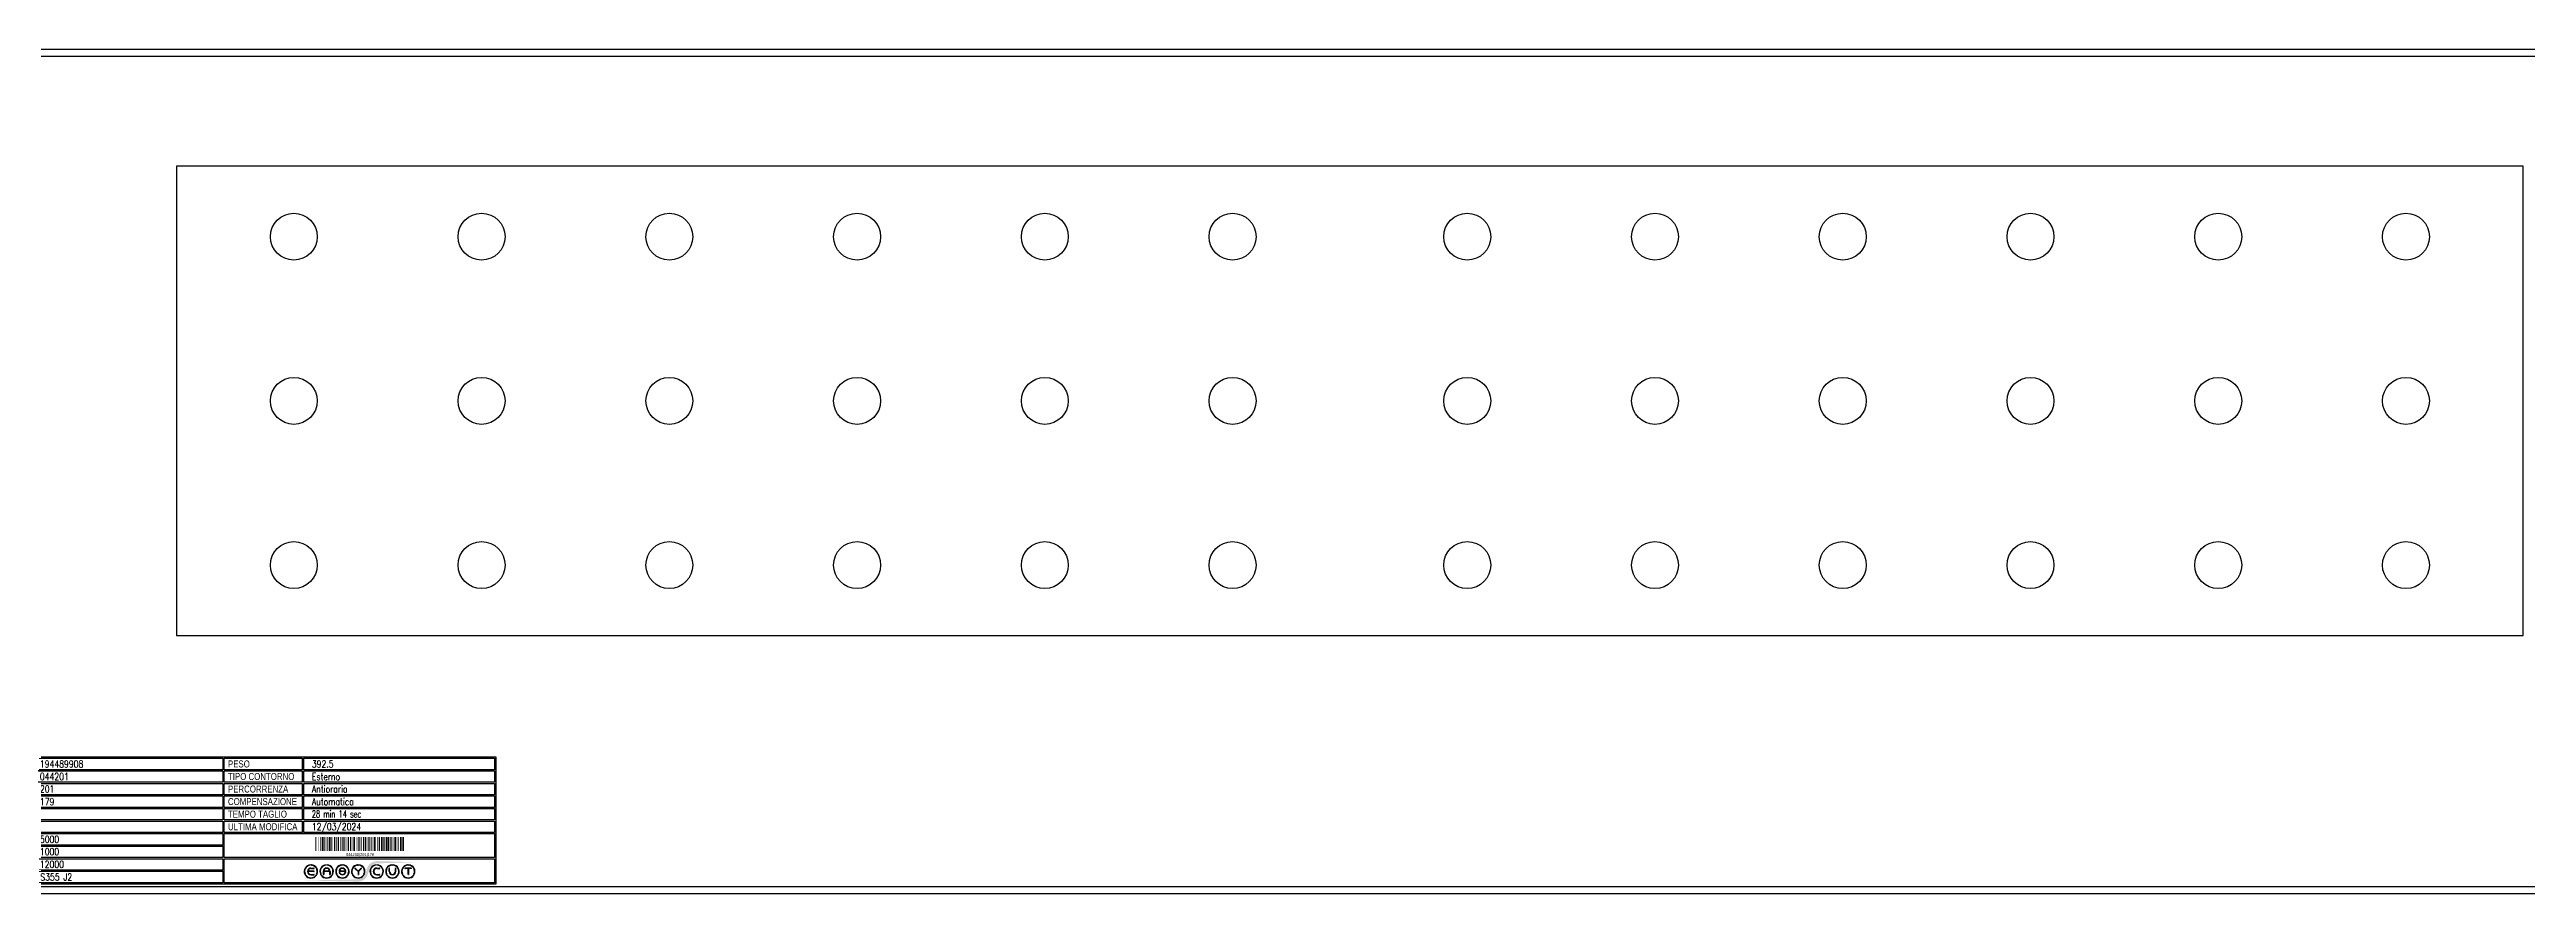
# Model space of a CAD drawing. Header units: millimetres. Extents: x 28039 to 145264, y 9873 to 40131.
# Drawn here: x 30708 to 35985, y 9873 to 11672 of the extents above; entities that cross this region are included whole.
import ezdxf
from ezdxf.enums import TextEntityAlignment as Align

# ---------------------------------------------------------------- set-up
doc = ezdxf.new("R2010")
doc.units = ezdxf.units.MM
doc.styles.add('EasyCutStyle', font='romans.shx', dxfattribs={"width": 0.8})
doc.styles.add('EasyCutStyle1', font='arial.ttf', dxfattribs={"width": 0.8})

# ---------------------------------------------------------------- blocks, each defined once
blk = doc.blocks.new('*U14')
at = {"color": 5}
blk.add_lwpolyline([(0, 0), (6000, 0), (6000, 1799), (0, 1799)], close=True, dxfattribs=at)
at = {"color": 7}
blk.add_lwpolyline([(15, 15), (5985, 15), (5985, 1784), (15, 1784)], close=True, dxfattribs=at)
at = {"color": 253}
blk.add_lwpolyline([(20, 291), (1180, 291), (1180, 20), (20, 20)], close=True, dxfattribs=at)
at = {"color": 1}
for points in [[(192.7, 288.1), (598.5, 288.1), (598.5, 263.7), (192.7, 263.7)], [(771.3, 288.1), (1177.2, 288.1), (1177.2, 263.7), (771.3, 263.7)], [(192.7, 261.4), (598.5, 261.4), (598.5, 237), (192.7, 237)], [(192.7, 234.6), (598.5, 234.6), (598.5, 210.2), (192.7, 210.2)], [(771.3, 261.4), (1177.2, 261.4), (1177.2, 237), (771.3, 237)], [(771.3, 234.6), (1177.2, 234.6), (1177.2, 210.2), (771.3, 210.2)], [(192.7, 207.9), (598.5, 207.9), (598.5, 183.4), (192.7, 183.4)], [(192.7, 181.1), (598.5, 181.1), (598.5, 156.7), (192.7, 156.7)], [(771.3, 207.9), (1177.2, 207.9), (1177.2, 183.4), (771.3, 183.4)], [(771.3, 181.1), (1177.2, 181.1), (1177.2, 156.7), (771.3, 156.7)], [(192.7, 154.3), (598.5, 154.3), (598.5, 129.9), (192.7, 129.9)], [(192.7, 127.6), (598.5, 127.6), (598.5, 103.1), (192.7, 103.1)], [(601.5, 127.6), (1177.2, 127.6), (1177.2, 76.4), (601.5, 76.4)], [(771.3, 154.3), (1177.2, 154.3), (1177.2, 129.9), (771.3, 129.9)], [(192.7, 100.8), (598.5, 100.8), (598.5, 76.4), (192.7, 76.4)], [(192.7, 74), (598.5, 74), (598.5, 49.6), (192.7, 49.6)], [(601.5, 74), (1177.2, 74), (1177.2, 22.9), (601.5, 22.9)], [(192.7, 47.3), (598.5, 47.3), (598.5, 22.9), (192.7, 22.9)]]:
    blk.add_lwpolyline(points, close=True, dxfattribs=at)
at = {"color": 2}
for points in [[(601.5, 288.1), (767.9, 288.1), (767.9, 263.7), (601.5, 263.7)], [(601.5, 261.4), (767.9, 261.4), (767.9, 237), (601.5, 237)], [(601.5, 234.6), (767.9, 234.6), (767.9, 210.2), (601.5, 210.2)], [(601.5, 207.9), (767.9, 207.9), (767.9, 183.4), (601.5, 183.4)], [(601.5, 181.1), (767.9, 181.1), (767.9, 156.7), (601.5, 156.7)], [(601.5, 154.3), (767.9, 154.3), (767.9, 129.9), (601.5, 129.9)]]:
    blk.add_lwpolyline(points, close=True, dxfattribs=at)
at = {"color": 161, "style": 'EasyCutStyle1', "width": 0.8}
for s, p in [('PESO', (609.6, 268.6)), ('TIPO CONTORNO', (609.6, 241.9)), ('PERCORRENZA', (609.6, 215.1)), ('TEMPO TAGLIO', (609.6, 161.6)), ('COMPENSAZIONE', (609.6, 188.4)), ('ULTIMA MODIFICA', (609.6, 134.8))]:
    blk.add_text(s, height=15, dxfattribs=at).set_placement(p)
at = {"style": 'EasyCutStyle'}
for tag, p, width in [('IDSHAPE', (208.9, 268.6), 0.8), ('WEIGTHSHAPE', (788.4, 268.6), 0.8), ('ORDERSHAPE', (208.9, 241.9), 0.8), ('PHASESHAPE', (208.9, 215.1), 0.8), ('TYPESHAPE', (788.4, 241.9), 0.8), ('JOUSHAPE', (788.4, 215.1), 0.8), ('QTASHAPE', (208.9, 161.6), 0.8), ('MKSHAPE', (208.9, 188.4), 0.8), ('TIMECUTSHAPE', (788.4, 161.6), 0.65), ('COMPSHAPE', (788.4, 188.4), 0.8), ('TKSHAPE', (208.9, 134.8), 0.8), ('LENGTHSHAPE', (208.9, 108.1), 0.8), ('LASTMODIFYSHAPE', (788.4, 134.8), 0.8), ('HEIGHTSHAPE', (208.9, 81.3), 0.8), ('PERIMETERSHAPE', (208.9, 54.5), 0.8), ('MATSHAPE', (209.8, 27.8), 0.8)]:
    blk.add_attdef(tag, p, '', height=15, dxfattribs=dict(at, width=width))
blk = doc.blocks.new('Logo')
h = blk.add_hatch(color=256)
h.set_gradient(color1=(255, 0, 0), color2=(255, 255, 0), tint=1)
h.paths.add_polyline_path([(20.5, 4.4, -0.339454), (37.1, 17.2), (118.6, 19.6), (37.1, 22, 0.339454), (15.8, 5.7), (13.2, -4.2, -0.339454), (-3.4, -16.9), (-118.2, -19.3), (-3.4, -21.7, 0.339454), (17.8, -5.4)])
for color, points in [(140, [(-115.9, -5.7, -1), (-116.7, -6.1, -0.520567), (-104.9, 14.3, -1), (-104.9, 13.5, 0.520567)]), (256, [(-97.3, 0.4), (-110, 0.4, -0.394366), (-103.7, 6.3), (-97.3, 6.3, 1), (-97.3, 7.2), (-103.7, 7.2, 1), (-103.7, -7.2), (-97.3, -7.2, 1), (-97.3, -6.3), (-103.7, -6.3, -0.394366), (-110, -0.4), (-97.3, -0.4, 1)]), (140, [(-91.4, -5.7, 1), (-90.6, -6.1, 0.520567), (-102.4, 14.3, 0.916853), (-102.6, 13.5, 0.043377), (-102.5, 13.5, -0.520567)]), (140, [(-82.3, -5.7, -1), (-83.1, -6.1, -0.520567), (-71.3, 14.3, -1), (-71.3, 13.5, 0.520567)]), (140, [(-57.8, -5.7, 1), (-57, -6.1, 0.520567), (-68.8, 14.3, 1), (-68.9, 13.5, -0.520567)]), (140, [(-48.7, -5.7, -1), (-49.5, -6.1, -0.520567), (-37.7, 14.3, -1), (-37.7, 13.5, 0.520567)]), (256, [(-31.2, -0.4, -0.486114), (-30.3, -1.5, -0.776377), (-42.6, -1.6, 1), (-43.4, -1.9, 0.776377), (-29.5, -1.7, 0.486114), (-31.2, 0.4), (-41.8, 0.4, -0.486114), (-42.6, 1.5, -0.776377), (-30.4, 1.6, 1), (-29.5, 1.9, 0.776377), (-43.5, 1.7, 0.486114), (-41.8, -0.4)]), (140, [(-24.2, -5.7, 1), (-23.4, -6.1, 0.520567), (-35.2, 14.3, 1), (-35.3, 13.5, -0.520567)]), (140, [(-15.1, -5.7, -1), (-15.9, -6.1, -0.520567), (-4.1, 14.3, -1), (-4.1, 13.5, 0.520567)]), (256, [(-9.3, 7.1, 1), (-10, 6.5), (-3.3, -0.2), (-3.3, -6.3, 1), (-2.4, -6.3), (-2.4, -0.2), (4.2, 6.5, 1), (3.6, 7.1), (-2.9, 0.6)]), (140, [(9.4, -5.7, 1), (10.2, -6.1, 0.520567), (-1.6, 14.3, 1), (-1.7, 13.5, -0.520567)]), (140, [(24.2, -5.7, -1), (23.4, -6.1, -0.520567), (35.2, 14.3, -1), (35.3, 13.5, 0.520567)]), (256, [(36.5, -7.2), (42.8, -7.2, 1), (42.8, -6.3), (36.5, -6.3, -1), (36.5, 6.3), (42.8, 6.3, 1), (42.8, 7.2), (36.5, 7.2, 1)]), (140, [(48.7, -5.7, 1), (49.5, -6.1, 0.520567), (37.7, 14.3, 1), (37.7, 13.5, -0.520567)]), (140, [(57.8, -5.7, -1), (57, -6.1, -0.520567), (68.8, 14.3, -1), (68.9, 13.5, 0.520567)]), (256, [(63.7, 0), (63.7, 6.3, 1), (62.9, 6.3), (62.9, 0, 1), (77.3, 0), (77.3, 6.3, 1), (76.4, 6.3), (76.4, 0, -1)]), (140, [(82.3, -5.7, 1), (83.1, -6.1, 0.520567), (71.3, 14.3, 1), (71.3, 13.5, -0.520567)]), (140, [(91.4, -5.7, -1), (90.6, -6.1, -0.520567), (102.4, 14.3, -1), (102.5, 13.5, 0.520567)]), (256, [(96.9, 7.2, 1), (96.9, 6.3), (103.2, 6.3), (103.2, -6.3, 1), (104.1, -6.3), (104.1, 6.3), (110.4, 6.3, 1), (110.4, 7.2)]), (140, [(115.9, -5.7, 1), (116.7, -6.1, 0.520567), (104.9, 14.3, 1), (104.9, 13.5, -0.520567)]), (140, [(-91.9, -8.3, 1), (-92.6, -7.8, -0.520567), (-114.8, -7.8, 1), (-115.5, -8.3, 0.520567)]), (140, [(-58.3, -8.3, 1), (-59, -7.8, -0.520567), (-81.2, -7.8, 1), (-81.9, -8.3, 0.520567)]), (140, [(-24.7, -8.3, 1), (-25.4, -7.8, -0.520567), (-47.6, -7.8, 1), (-48.3, -8.3, 0.520567)]), (140, [(8.9, -8.3, 1), (8.2, -7.8, -0.520567), (-14, -7.8, 1), (-14.7, -8.3, 0.520567)]), (140, [(48.3, -8.3, 1), (47.6, -7.8, -0.520567), (25.4, -7.8, 1), (24.7, -8.3, 0.520567)]), (140, [(81.9, -8.3, 1), (81.2, -7.8, -0.520567), (59, -7.8, 1), (58.3, -8.3, 0.520567)]), (140, [(115.5, -8.3, 1), (114.8, -7.8, -0.520567), (92.6, -7.8, 1), (91.9, -8.3, 0.520567)])]:
    blk.add_hatch(color=color).paths.add_polyline_path(points)
h = blk.add_hatch(color=256)
h.paths.add_polyline_path([(-63.7, -0.4), (-63.7, -6.3, 1), (-62.9, -6.3), (-62.9, 0, 1), (-77.3, 0), (-77.3, -6.3, 1), (-76.4, -6.3), (-76.4, -0.4)])
h.paths.add_polyline_path([(-76.4, 0.4, -0.933992), (-63.8, 0.4)], flags=16)
for p, q in [((-97.3, 0.4), (-110, 0.4)), ((-103.7, 7.2), (-97.3, 7.2)), ((-103.7, 6.3), (-97.3, 6.3)), ((-77.3, 0), (-77.3, -6.3)), ((-63.8, 0.4), (-76.4, 0.4)), ((-62.9, 0), (-62.9, -6.3)), ((-31.2, 0.4), (-41.8, 0.4)), ((-3.3, -0.2), (-10, 6.5)), ((-2.9, 0.6), (-9.3, 7.1)), ((-2.9, 0.6), (3.6, 7.1)), ((-2.4, -0.2), (4.2, 6.5)), ((36.5, 7.2), (42.8, 7.2)), ((36.5, 6.3), (42.8, 6.3)), ((62.9, 0), (62.9, 6.3)), ((63.7, 0), (63.7, 6.3)), ((76.4, 0), (76.4, 6.3)), ((77.3, 0), (77.3, 6.3)), ((110.4, 7.2), (96.9, 7.2)), ((103.2, 6.3), (96.9, 6.3)), ((103.2, 6.3), (103.2, -6.3)), ((104.1, 6.3), (104.1, -6.3)), ((110.4, 6.3), (104.1, 6.3)), ((-97.3, -0.4), (-110, -0.4)), ((-103.7, -6.3), (-97.3, -6.3)), ((-103.7, -7.2), (-97.3, -7.2)), ((-76.4, -0.4), (-76.4, -6.3)), ((-63.7, -0.4), (-76.4, -0.4)), ((-63.7, -0.4), (-63.7, -6.3)), ((-31.2, -0.4), (-41.8, -0.4)), ((-3.3, -0.2), (-3.3, -6.3)), ((-2.4, -0.2), (-2.4, -6.3)), ((36.5, -6.3), (42.8, -6.3)), ((36.5, -7.2), (42.8, -7.2))]:
    blk.add_line(p, q)
at = {"color": 140}
for centre, radius, start, end in [((-103.7, 0), 14.4, 95, 205), ((-103.7, 0), 13.5, 95, 205), ((-104.9, 13.9), 0.432, 275, 95), ((-102.5, 13.9), 0.432, 85, 265), ((-103.7, 0), 13.5, 335, 85), ((-103.7, 0), 14.4, 335, 85), ((-70.1, 0), 14.4, 95, 205), ((-70.1, 0), 13.5, 95, 205), ((-71.3, 13.9), 0.432, 275, 95), ((-68.9, 13.9), 0.432, 85, 265), ((-70.1, 0), 13.5, 335, 85), ((-70.1, 0), 14.4, 335, 85), ((-36.5, 0), 14.4, 95, 205), ((-36.5, 0), 13.5, 95, 205), ((-37.7, 13.9), 0.432, 275, 95), ((-35.3, 13.9), 0.432, 85, 265), ((-36.5, 0), 13.5, 335, 85), ((-36.5, 0), 14.4, 335, 85), ((-2.9, 0), 14.4, 95, 205), ((-2.9, 0), 13.5, 95, 205), ((-4.1, 13.9), 0.432, 275, 95), ((-1.7, 13.9), 0.432, 85, 265), ((-2.9, 0), 13.5, 335, 85), ((-2.9, 0), 14.4, 335, 85), ((36.5, 0), 14.4, 95, 205), ((36.5, 0), 13.5, 95, 205), ((35.3, 13.9), 0.432, 275, 95), ((37.7, 13.9), 0.432, 85, 265), ((36.5, 0), 14.4, 335, 85), ((36.5, 0), 13.5, 335, 85), ((70.1, 0), 14.4, 95, 205), ((70.1, 0), 13.5, 95, 205), ((68.9, 13.9), 0.432, 275, 95), ((71.3, 13.9), 0.432, 85, 265), ((70.1, 0), 14.4, 335, 85), ((70.1, 0), 13.5, 335, 85), ((103.7, 0), 14.4, 95, 205), ((103.7, 0), 13.5, 95, 205), ((102.5, 13.9), 0.432, 275, 95), ((104.9, 13.9), 0.432, 85, 265), ((103.7, 0), 14.4, 335, 85), ((103.7, 0), 13.5, 335, 85), ((-116.3, -5.9), 0.432, 205, 25), ((-115.1, -8), 0.432, 35, 215), ((-103.7, 0), 14.4, 215, 325), ((-103.7, 0), 13.5, 215, 325), ((-92.2, -8), 0.432, 325, 145), ((-91, -5.9), 0.432, 155, 335), ((-82.7, -5.9), 0.432, 205, 25), ((-81.5, -8), 0.432, 35, 215), ((-70.1, 0), 14.4, 215, 325), ((-70.1, 0), 13.5, 215, 325), ((-58.6, -8), 0.432, 325, 145), ((-57.4, -5.9), 0.432, 155, 335), ((-49.1, -5.9), 0.432, 205, 25), ((-47.9, -8), 0.432, 35, 215), ((-36.5, 0), 14.4, 215, 325), ((-36.5, 0), 13.5, 215, 325), ((-25, -8), 0.432, 325, 145), ((-23.8, -5.9), 0.432, 155, 335), ((-15.5, -5.9), 0.432, 205, 25), ((-14.3, -8), 0.432, 35, 215), ((-2.9, 0), 14.4, 215, 325), ((-2.9, 0), 13.5, 215, 325), ((8.6, -8), 0.432, 325, 145), ((9.8, -5.9), 0.432, 155, 335), ((23.8, -5.9), 0.432, 205, 25), ((25, -8), 0.432, 35, 215), ((36.5, 0), 14.4, 215, 325), ((36.5, 0), 13.5, 215, 325), ((47.9, -8), 0.432, 325, 145), ((49.1, -5.9), 0.432, 155, 335), ((57.4, -5.9), 0.432, 205, 25), ((58.6, -8), 0.432, 35, 215), ((70.1, 0), 14.4, 215, 325), ((70.1, 0), 13.5, 215, 325), ((81.5, -8), 0.432, 325, 145), ((82.7, -5.9), 0.432, 155, 335), ((91, -5.9), 0.432, 205, 25), ((92.2, -8), 0.432, 35, 215), ((103.7, 0), 14.4, 215, 325), ((103.7, 0), 13.5, 215, 325), ((115.1, -8), 0.432, 325, 145), ((116.3, -5.9), 0.432, 155, 335)]:
    blk.add_arc(centre, radius, start, end, dxfattribs=at)
for centre, radius, start, end in [((-103.7, 0), 7.2, 90, 270), ((-103.7, 0), 6.34, 90, 176.0904), ((-97.3, 6.8), 0.432, 270, 90), ((-97.3, 0), 0.432, 270, 90), ((-70.1, 0), 7.2, 0, 180), ((-70.1, 0), 6.34, 3.9096, 176.0904), ((-36.5, 0), 7.2, 15, 166.2998), ((-41.8, 1.3), 1.73, 166.2998, 270), ((-41.8, 1.3), 0.864, 166.2998, 270), ((-36.5, 0), 6.34, 15, 166.2998), ((-31.2, -1.3), 1.73, 346.2998, 90), ((-29.9, 1.8), 0.432, 195, 15), ((-9.6, 6.8), 0.432, 45, 225), ((3.9, 6.8), 0.432, 315, 135), ((36.5, 0), 7.2, 90, 270), ((36.5, 0), 6.34, 90, 270), ((42.8, 6.8), 0.432, 270, 90), ((63.3, 6.3), 0.432, 0, 180), ((70.1, 0), 7.2, 180, 0), ((70.1, 0), 6.34, 180, 0), ((76.8, 6.3), 0.432, 0, 180), ((96.9, 6.8), 0.432, 90, 270), ((110.4, 6.8), 0.432, 270, 90), ((-103.7, 0), 6.34, 183.9096, 270), ((-97.3, -6.8), 0.432, 270, 90), ((-76.8, -6.3), 0.432, 180, 0), ((-63.3, -6.3), 0.432, 180, 0), ((-43, -1.8), 0.432, 15, 195), ((-36.5, 0), 7.2, 195, 346.2998), ((-36.5, 0), 6.34, 195, 346.2998), ((-31.2, -1.3), 0.864, 346.2998, 90), ((-2.9, -6.3), 0.432, 180, 0), ((42.8, -6.8), 0.432, 270, 90), ((103.7, -6.3), 0.432, 180, 0)]:
    blk.add_arc(centre, radius, start, end)
blk = doc.blocks.new('BARCODE128_194489908', base_point=(31368.8, 9953.4))
at = {"linetype": 'Continuous'}
for points, const_width in [([(31369.8, 9953.4), (31369.8, 9983.4)], 2), ([(31372.3, 9953.4), (31372.3, 9983.4)], 1), ([(31375.3, 9953.4), (31375.3, 9983.4)], 1), ([(31380.3, 9953.4), (31380.3, 9983.4)], 1), ([(31384.3, 9953.4), (31384.3, 9983.4)], 3), ([(31387.8, 9953.4), (31387.8, 9983.4)], 2), ([(31391.8, 9953.4), (31391.8, 9983.4)], 2), ([(31395.3, 9953.4), (31395.3, 9983.4)], 1), ([(31399.3, 9953.4), (31399.3, 9983.4)], 3), ([(31402.8, 9953.4), (31402.8, 9983.4)], 2), ([(31406.3, 9953.4), (31406.3, 9983.4)], 1), ([(31410.3, 9953.4), (31410.3, 9983.4)], 3), ([(31413.8, 9953.4), (31413.8, 9983.4)], 2), ([(31418.3, 9953.4), (31418.3, 9983.4)], 3), ([(31422.3, 9953.4), (31422.3, 9983.4)], 1), ([(31424.3, 9953.4), (31424.3, 9983.4)], 1), ([(31428.3, 9953.4), (31428.3, 9983.4)], 3), ([(31431.8, 9953.4), (31431.8, 9983.4)], 2), ([(31435.3, 9953.4), (31435.3, 9983.4)], 1), ([(31439.3, 9953.4), (31439.3, 9983.4)], 3), ([(31443.8, 9953.4), (31443.8, 9983.4)], 2), ([(31446.3, 9953.4), (31446.3, 9983.4)], 1), ([(31448.3, 9953.4), (31448.3, 9983.4)], 1), ([(31451.8, 9953.4), (31451.8, 9983.4)], 4), ([(31457.8, 9953.4), (31457.8, 9983.4)], 2), ([(31462.3, 9953.4), (31462.3, 9983.4)], 3), ([(31466.3, 9953.4), (31466.3, 9983.4)], 1), ([(31468.3, 9953.4), (31468.3, 9983.4)], 1), ([(31472.3, 9953.4), (31472.3, 9983.4)], 3), ([(31475.8, 9953.4), (31475.8, 9983.4)], 2), ([(31479.3, 9953.4), (31479.3, 9983.4)], 1), ([(31483.3, 9953.4), (31483.3, 9983.4)], 3), ([(31487.8, 9953.4), (31487.8, 9983.4)], 2), ([(31490.3, 9953.4), (31490.3, 9983.4)], 1), ([(31492.3, 9953.4), (31492.3, 9983.4)], 1), ([(31495.8, 9953.4), (31495.8, 9983.4)], 4), ([(31501.3, 9953.4), (31501.3, 9983.4)], 1), ([(31505.3, 9953.4), (31505.3, 9983.4)], 3), ([(31509.8, 9953.4), (31509.8, 9983.4)], 2), ([(31513.3, 9953.4), (31513.3, 9983.4)], 3), ([(31516.8, 9953.4), (31516.8, 9983.4)], 2), ([(31520.3, 9953.4), (31520.3, 9983.4)], 3), ([(31524.3, 9953.4), (31524.3, 9983.4)], 3), ([(31528.3, 9953.4), (31528.3, 9983.4)], 1), ([(31530.8, 9953.4), (31530.8, 9983.4)], 2), ([(31534.3, 9953.4), (31534.3, 9983.4)], 1), ([(31536.8, 9953.4), (31536.8, 9983.4)], 2), ([(31540.3, 9953.4), (31540.3, 9983.4)], 3), ([(31545.8, 9953.4), (31545.8, 9983.4)], 2), ([(31551.3, 9953.4), (31551.3, 9983.4)], 3), ([(31554.3, 9953.4), (31554.3, 9983.4)], 1), ([(31556.8, 9953.4), (31556.8, 9983.4)], 2)]:
    blk.add_lwpolyline(points, dxfattribs=dict(at, const_width=const_width))
blk.add_text('044201|201|179', height=6).set_placement((31464.3, 9942.9), align=Align.CENTER)

msp = doc.modelspace()

# ---------------------------------------------------------------- linework, layer by layer
at = {"color": 2}
msp.add_lwpolyline([(30978.8, 10423.4), (35978.8, 10423.4), (35978.8, 11423.4), (30978.8, 11423.4)], close=True, dxfattribs=at)
at = {"color": 4}
for centre in [(31228.8, 11273.4), (31628.8, 11273.4), (32028.8, 11273.4), (32428.8, 11273.4), (32828.8, 11273.4), (33228.8, 11273.4), (33728.8, 11273.4), (34128.8, 11273.4), (34528.8, 11273.4), (34928.8, 11273.4), (35328.8, 11273.4), (35728.8, 11273.4), (31228.8, 10923.4), (31628.8, 10923.4), (32028.8, 10923.4), (32428.8, 10923.4), (32828.8, 10923.4), (33228.8, 10923.4), (33728.8, 10923.4), (34128.8, 10923.4), (34528.8, 10923.4), (34928.8, 10923.4), (35328.8, 10923.4), (35728.8, 10923.4), (31228.8, 10573.4), (31628.8, 10573.4), (32028.8, 10573.4), (32428.8, 10573.4), (32828.8, 10573.4), (33228.8, 10573.4), (33728.8, 10573.4), (34128.8, 10573.4), (34528.8, 10573.4), (34928.8, 10573.4), (35328.8, 10573.4), (35728.8, 10573.4)]:
    msp.add_circle(centre, 50, dxfattribs=at)

# ---------------------------------------------------------------- block references
ref = msp.add_blockref('*U14', (30478.8, 9873.4))
ref.add_attrib('IDSHAPE', '194489908', (30687.7, 10142), dxfattribs={"height": 15, "style": 'EasyCutStyle', "width": 0.8})
ref.add_attrib('ORDERSHAPE', '044201', (30687.7, 10115.2), dxfattribs={"height": 15, "style": 'EasyCutStyle', "width": 0.8})
ref.add_attrib('PHASESHAPE', '201', (30687.7, 10088.5), dxfattribs={"height": 15, "style": 'EasyCutStyle', "width": 0.8})
ref.add_attrib('MKSHAPE', '179', (30687.7, 10061.7), dxfattribs={"height": 15, "style": 'EasyCutStyle', "width": 0.8})
ref.add_attrib('LENGTHSHAPE', '5000', (30687.7, 9981.4), dxfattribs={"height": 15, "style": 'EasyCutStyle', "width": 0.8})
ref.add_attrib('HEIGHTSHAPE', '1000', (30687.7, 9954.7), dxfattribs={"height": 15, "style": 'EasyCutStyle', "width": 0.8})
ref.add_attrib('MATSHAPE', 'S355 J2', (30688.7, 9901.1), dxfattribs={"height": 15, "style": 'EasyCutStyle', "width": 0.8})
ref.add_attrib('LASTMODIFYSHAPE', '12/03/2024', (31267.2, 10008.2), dxfattribs={"height": 15, "style": 'EasyCutStyle', "width": 0.8})
ref.add_attrib('PERIMETERSHAPE', '12000', (30687.7, 9927.9), dxfattribs={"height": 15, "style": 'EasyCutStyle', "width": 0.8})
ref.add_attrib('WEIGTHSHAPE', '392.5', (31267.2, 10142), dxfattribs={"height": 15, "style": 'EasyCutStyle', "width": 0.8})
ref.add_attrib('TYPESHAPE', 'Esterno', (31267.2, 10115.2), dxfattribs={"height": 15, "style": 'EasyCutStyle', "width": 0.8})
ref.add_attrib('JOUSHAPE', 'Antioraria', (31267.2, 10088.5), dxfattribs={"height": 15, "style": 'EasyCutStyle', "width": 0.8})
ref.add_attrib('COMPSHAPE', 'Automatica', (31267.2, 10061.7), dxfattribs={"height": 15, "style": 'EasyCutStyle', "width": 0.8})
ref.add_attrib('TIMECUTSHAPE', '28 min 14 sec', (31267.2, 10035), dxfattribs={"height": 15, "style": 'EasyCutStyle', "width": 0.65})
for name, p in [('BARCODE128_194489908', (31274.3, 9963.9)), ('Logo', (31368.8, 9920.4))]:
    msp.add_blockref(name, p)

doc.saveas('drawing.dxf')
